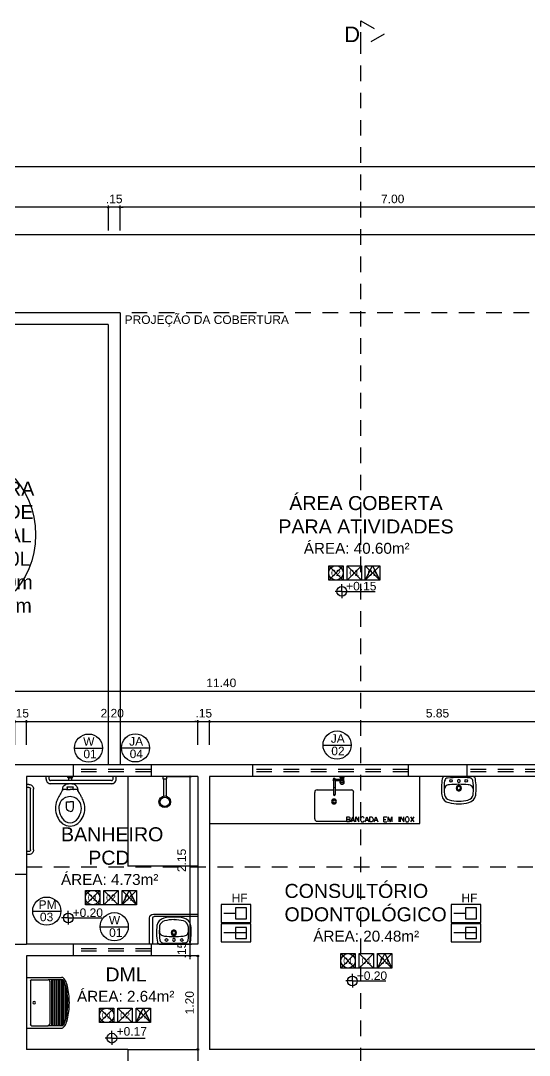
# Model space of a CAD drawing. Header units: millimetres. Extents: x 2125 to 3408, y 1171 to 1686.
# Drawn here: x 2418.51 to 2425.04, y 1525.51 to 1538.78 of the extents above; entities that cross this region are included whole.
import ezdxf
from ezdxf.enums import TextEntityAlignment as Align

# ---------------------------------------------------------------- set-up
doc = ezdxf.new("R2010")
doc.units = ezdxf.units.MM
doc.linetypes.add('CONTORNO_QUADRO_T', pattern=[0.35, 0.2, -0.15])
for name, color, linetype in [('APCOZ', 7, 'Continuous'), ('APCOZ-I', 251, 'Continuous'), ('at_Entity', 7, 'Continuous'), ('barras acess', 7, 'Continuous'), ('CALÇADA', 252, 'Continuous'), ('cotas', 7, 'Continuous'), ('ESQUADRIA', 3, 'Continuous'), ('JANELA2', 1, 'Continuous'), ('Layout_Equipamentos', 7, 'Continuous'), ('linha de corte', 1, 'Continuous'), ('PAREDE', 4, 'Continuous'), ('SAN', 7, 'Continuous'), ('soleira piso', 7, 'Continuous'), ('TEXTO01', 7, 'Continuous'), ('TEXTO02', 3, 'Continuous'), ('TEXTO03', 2, 'Continuous'), ('TEXTO_ESP_FORRO', 62, 'Continuous'), ('TEXTO_ESP_PAREDES', 10, 'Continuous'), ('TEXTO_ESP_PISO', 150, 'Continuous'), ('TOMADAS DENTISTA', 7, 'Continuous')]:
    doc.layers.add(name, color=color, linetype=linetype)
doc.styles.add('ARIAL', font='sanss___.ttf')
doc.styles.add('ROMANS', font='arial.ttf')
doc.styles.get("Standard").update_dxf_attribs({"font": 'arial.ttf'})
doc.styles.add('TEXTO1', font='swissko.ttf', dxfattribs={"width": 0.6, "height": 0.1})
doc.dimstyles.new('ESCALA75', dxfattribs={"dimtxt": 0.11, "dimasz": 0.02, "dimexe": 0.02, "dimexo": 0.04, "dimgap": 0.05, "dimtad": 1, "dimzin": 4, "dimdsep": 46, "dimtxsty": 'ROMANS', "dimblk1": 'PPC', "dimblk2": 'PPC', "dimsah": 1, "dimcen": 0.02, "dimclrd": 7, "dimclre": 7, "dimclrt": 3, "dimazin": 1, "dimtfac": 1, "dimtix": 1, "dimtmove": 0, "dimatfit": 3, "dimldrblk": 'PPC', "dimfxl": 0, "dimtolj": 1, "dimtzin": 12, "dimarcsym": 0})

# ---------------------------------------------------------------- blocks, each defined once
blk = doc.blocks.new('new block3')
at = {"layer": 'TEXTO01'}
h = blk.add_hatch(dxfattribs=at)
h.set_pattern_fill('ANGLE', color=256)
h.set_pattern_definition([(0, (-2256.878, -909.728), (0, 6.985), [5.08, -1.905]), (90, (-2256.878, -909.728), (-6.985, 4e-16), [5.08, -1.905])])
h.paths.add_polyline_path([(-0.056, 0.205), (-0.196, 0.205), (-0.196, 0.065), (-0.056, 0.065)])
for p, q in [((-0.196, 0.135), (-0.346, 0.135)), ((-0.056, -0.115), (-0.346, -0.115))]:
    blk.add_line(p, q, dxfattribs=at)
for points in [[(-0.38, 0.25), (-0.38, 0.02), (0, 0.02), (0, 0.25), (-0.38, 0.25)], [(-0.196, 0.205), (-0.196, 0.065), (-0.056, 0.065), (-0.056, 0.205), (-0.196, 0.205)], [(-0.38, 0), (-0.38, -0.23), (0, -0.23), (0, 0), (-0.38, 0)], [(-0.196, -0.045), (-0.196, -0.185), (-0.056, -0.185), (-0.056, -0.045), (-0.196, -0.045)]]:
    blk.add_lwpolyline(points, dxfattribs=at)
at = {"layer": 'TEXTO01', "ltscale": 0.0001, "insert": (-0.247, 0.389), "char_height": 0.11, "width": 0.33036, "attachment_point": 1, "style": 'TEXTO1'}
blk.add_mtext('{\\fSansSerif|b0|i0|c2|p2;\\W1;HF}', dxfattribs=at)
blk = doc.blocks.new('new block4')
at = {"layer": 'TEXTO01'}
h = blk.add_hatch(dxfattribs=at)
h.set_pattern_fill('ANGLE', color=256)
h.set_pattern_definition([(0, (-2260.456, -913.906), (0, 6.985), [5.08, -1.905]), (90, (-2260.456, -913.906), (-6.985, 4e-16), [5.08, -1.905])])
h.paths.add_polyline_path([(0, 0), (0, -0.062, 0.414214), (0.062, 0)])
h.paths.add_polyline_path([(0, 0), (0, 0.062, 0.414214), (-0.062, 0)])
for q in [(-0.086, 0), (0, 0.093), (0.429, 0), (0, -0.085)]:
    blk.add_line((0, 0), q, dxfattribs=at)
blk.add_circle((0, 0), 0.0624, dxfattribs=at)
blk = doc.blocks.new('PPC')
at = {"color": 2}
blk.add_circle((0, 0), 0.5, dxfattribs=at)
blk = doc.blocks.new('*D78')
at = {"layer": 'cotas', "color": 7, "lineweight": -2, "transparency": 16777216}
for p, q in [((2419.784, 1536.085), (2419.784, 1536.405)), ((2426.764, 1536.385), (2419.804, 1536.385)), ((2426.784, 1536.085), (2426.784, 1536.405))]:
    blk.add_line(p, q, dxfattribs=at)
at = {"layer": 'DEFPOINTS', "color": 0, "transparency": 16777216}
for p in [(2419.784, 1536.385), (2419.784, 1535.595), (2426.784, 1535.595)]:
    blk.add_point(p, dxfattribs=at)
at = {"layer": 'cotas', "color": 7, "lineweight": -2, "transparency": 16777216, "xscale": 0.02, "yscale": 0.02, "zscale": 0.02, "rotation": 180}
blk.add_blockref('PPC', (2419.784, 1536.385), dxfattribs=at)
at = {"layer": 'cotas', "color": 7, "lineweight": -2, "transparency": 16777216, "xscale": 0.02, "yscale": 0.02, "zscale": 0.02}
blk.add_blockref('PPC', (2426.784, 1536.385), dxfattribs=at)
at = {"layer": 'cotas', "color": 3, "transparency": 16777216, "insert": (2423.284, 1536.491), "char_height": 0.11, "attachment_point": 5, "style": 'ROMANS'}
blk.add_mtext('\\A1;7.00', dxfattribs=at)
blk = doc.blocks.new('*D81')
at = {"layer": 'cotas', "color": 7, "lineweight": -2, "transparency": 16777216}
for p, q in [((2418.414, 1529.787), (2418.394, 1529.787)), ((2418.434, 1529.487), (2418.434, 1529.807)), ((2418.434, 1529.787), (2418.584, 1529.787)), ((2418.584, 1529.487), (2418.584, 1529.807)), ((2418.604, 1529.787), (2418.624, 1529.787))]:
    blk.add_line(p, q, dxfattribs=at)
at = {"layer": 'DEFPOINTS', "color": 0, "transparency": 16777216}
for p in [(2418.584, 1529.787), (2418.434, 1528.703), (2418.584, 1528.703)]:
    blk.add_point(p, dxfattribs=at)
at = {"layer": 'cotas', "color": 7, "lineweight": -2, "transparency": 16777216, "xscale": 0.02, "yscale": 0.02, "zscale": 0.02}
blk.add_blockref('PPC', (2418.434, 1529.787), dxfattribs=at)
at = {"layer": 'cotas', "color": 7, "lineweight": -2, "transparency": 16777216, "xscale": 0.02, "yscale": 0.02, "zscale": 0.02, "rotation": 180}
blk.add_blockref('PPC', (2418.584, 1529.787), dxfattribs=at)
at = {"layer": 'cotas', "color": 3, "transparency": 16777216, "insert": (2418.509, 1529.894), "char_height": 0.11, "attachment_point": 5, "style": 'ROMANS'}
blk.add_mtext('\\A1;.15', dxfattribs=at)
blk = doc.blocks.new('*D82')
at = {"layer": 'cotas', "color": 7, "lineweight": -2, "transparency": 16777216}
for p, q in [((2418.584, 1529.487), (2418.584, 1529.807)), ((2418.604, 1529.787), (2420.764, 1529.787)), ((2420.784, 1529.487), (2420.784, 1529.807))]:
    blk.add_line(p, q, dxfattribs=at)
at = {"layer": 'DEFPOINTS', "color": 0, "transparency": 16777216}
for p in [(2420.784, 1529.787), (2418.584, 1528.703), (2420.784, 1528.703)]:
    blk.add_point(p, dxfattribs=at)
at = {"layer": 'cotas', "color": 7, "lineweight": -2, "transparency": 16777216, "xscale": 0.02, "yscale": 0.02, "zscale": 0.02, "rotation": 180}
blk.add_blockref('PPC', (2418.584, 1529.787), dxfattribs=at)
at = {"layer": 'cotas', "color": 7, "lineweight": -2, "transparency": 16777216, "xscale": 0.02, "yscale": 0.02, "zscale": 0.02}
blk.add_blockref('PPC', (2420.784, 1529.787), dxfattribs=at)
at = {"layer": 'cotas', "color": 3, "transparency": 16777216, "insert": (2419.684, 1529.894), "char_height": 0.11, "attachment_point": 5, "style": 'ROMANS'}
blk.add_mtext('\\A1;2.20', dxfattribs=at)
blk = doc.blocks.new('*D83')
at = {"layer": 'cotas', "color": 7, "lineweight": -2, "transparency": 16777216}
for p, q in [((2420.764, 1529.787), (2420.744, 1529.787)), ((2420.784, 1529.487), (2420.784, 1529.807)), ((2420.784, 1529.787), (2420.934, 1529.787)), ((2420.934, 1529.487), (2420.934, 1529.807)), ((2420.954, 1529.787), (2420.974, 1529.787))]:
    blk.add_line(p, q, dxfattribs=at)
at = {"layer": 'DEFPOINTS', "color": 0, "transparency": 16777216}
for p in [(2420.934, 1529.787), (2420.784, 1528.703), (2420.934, 1528.703)]:
    blk.add_point(p, dxfattribs=at)
at = {"layer": 'cotas', "color": 7, "lineweight": -2, "transparency": 16777216, "xscale": 0.02, "yscale": 0.02, "zscale": 0.02}
blk.add_blockref('PPC', (2420.784, 1529.787), dxfattribs=at)
at = {"layer": 'cotas', "color": 7, "lineweight": -2, "transparency": 16777216, "xscale": 0.02, "yscale": 0.02, "zscale": 0.02, "rotation": 180}
blk.add_blockref('PPC', (2420.934, 1529.787), dxfattribs=at)
at = {"layer": 'cotas', "color": 3, "transparency": 16777216, "insert": (2420.859, 1529.894), "char_height": 0.11, "attachment_point": 5, "style": 'ROMANS'}
blk.add_mtext('\\A1;.15', dxfattribs=at)
blk = doc.blocks.new('*D84')
at = {"layer": 'cotas', "color": 7, "lineweight": -2, "transparency": 16777216}
for p, q in [((2420.934, 1529.487), (2420.934, 1529.807)), ((2420.954, 1529.787), (2426.764, 1529.787)), ((2426.784, 1529.487), (2426.784, 1529.807))]:
    blk.add_line(p, q, dxfattribs=at)
at = {"layer": 'DEFPOINTS', "color": 0, "transparency": 16777216}
for p in [(2426.784, 1529.787), (2420.934, 1528.703), (2426.784, 1528.703)]:
    blk.add_point(p, dxfattribs=at)
at = {"layer": 'cotas', "color": 7, "lineweight": -2, "transparency": 16777216, "xscale": 0.02, "yscale": 0.02, "zscale": 0.02, "rotation": 180}
blk.add_blockref('PPC', (2420.934, 1529.787), dxfattribs=at)
at = {"layer": 'cotas', "color": 7, "lineweight": -2, "transparency": 16777216, "xscale": 0.02, "yscale": 0.02, "zscale": 0.02}
blk.add_blockref('PPC', (2426.784, 1529.787), dxfattribs=at)
at = {"layer": 'cotas', "color": 3, "transparency": 16777216, "insert": (2423.859, 1529.894), "char_height": 0.11, "attachment_point": 5, "style": 'ROMANS'}
blk.add_mtext('\\A1;5.85', dxfattribs=at)
blk = doc.blocks.new('*D98')
at = {"layer": 'cotas', "color": 7, "lineweight": -2, "transparency": 16777216}
for p, q in [((2415.384, 1529.876), (2415.384, 1530.196)), ((2415.404, 1530.176), (2426.764, 1530.176)), ((2426.784, 1529.876), (2426.784, 1530.196))]:
    blk.add_line(p, q, dxfattribs=at)
at = {"layer": 'DEFPOINTS', "color": 0, "transparency": 16777216}
for p in [(2426.784, 1530.176), (2415.384, 1529.331), (2426.784, 1529.331)]:
    blk.add_point(p, dxfattribs=at)
at = {"layer": 'cotas', "color": 7, "lineweight": -2, "transparency": 16777216, "xscale": 0.02, "yscale": 0.02, "zscale": 0.02, "rotation": 180}
blk.add_blockref('PPC', (2415.384, 1530.176), dxfattribs=at)
at = {"layer": 'cotas', "color": 7, "lineweight": -2, "transparency": 16777216, "xscale": 0.02, "yscale": 0.02, "zscale": 0.02}
blk.add_blockref('PPC', (2426.784, 1530.176), dxfattribs=at)
at = {"layer": 'cotas', "color": 3, "transparency": 16777216, "insert": (2421.084, 1530.283), "char_height": 0.11, "attachment_point": 5, "style": 'ROMANS'}
blk.add_mtext('\\A1;11.40', dxfattribs=at)
blk = doc.blocks.new('*D248')
at = {"layer": 'DEFPOINTS', "color": 0, "transparency": 16777216}
for p in [(2418.884, 1529.081), (2418.884, 1526.931), (2420.682, 1526.931)]:
    blk.add_point(p, dxfattribs=at)
at = {"layer": 'Layout_Equipamentos', "color": 7, "lineweight": -2, "transparency": 16777216}
for p, q in [((2420.382, 1529.081), (2420.702, 1529.081)), ((2420.682, 1529.061), (2420.682, 1526.951)), ((2420.382, 1526.931), (2420.702, 1526.931))]:
    blk.add_line(p, q, dxfattribs=at)
at = {"layer": 'Layout_Equipamentos', "color": 7, "lineweight": -2, "transparency": 16777216, "xscale": 0.02, "yscale": 0.02, "zscale": 0.02}
for p, rotation in [((2420.682, 1529.081), 90), ((2420.682, 1526.931), 270)]:
    blk.add_blockref('PPC', p, dxfattribs=dict(at, rotation=rotation))
at = {"layer": 'Layout_Equipamentos', "color": 3, "transparency": 16777216, "insert": (2420.576, 1528.006), "char_height": 0.11, "attachment_point": 5, "rotation": 90, "style": 'ROMANS'}
blk.add_mtext('\\A1;2.15', dxfattribs=at)
blk = doc.blocks.new('P-9-S')
at = {"layer": 'SAN'}
for points in [[(0.045, -0.13), (0.08, -0.13, -0.269143), (0.098, -0.14), (0.099, -0.143, 0.044891), (0.1, -0.143), (0.12, -0.18, -0.036783), (0.132, -0.2, -0.0196), (0.153, -0.24, -0.056836), (0.178, -0.3, -0.089116), (0.188, -0.4, -0.095425), (0.155, -0.5, -0.091656), (0.1, -0.566, -0.16072), (0, -0.6, -0.16072), (-0.1, -0.566, -0.091656), (-0.155, -0.5, -0.095425), (-0.188, -0.4, -0.089116), (-0.178, -0.3, -0.056836), (-0.153, -0.24, -0.0196), (-0.132, -0.2, -0.036783), (-0.12, -0.18), (-0.1, -0.143, 0.044891), (-0.099, -0.143), (-0.098, -0.14, -0.269143), (-0.08, -0.13), (-0.045, -0.13)], [(0.099, -0.143, -0.047116), (0.099, -0.142), (0.095, -0.113, 0.305161), (0.04, -0.06, 0.049506), (0, -0.056, 0.049506), (-0.04, -0.06, 0.305161), (-0.095, -0.113), (-0.099, -0.142, -0.047116), (-0.099, -0.143)], [(0.045, -0.13, -0.414214), (0.035, -0.12), (0.035, -0.107, -0.226163), (0.038, -0.102, 0.733322), (0.035, -0.095), (0, -0.095), (-0.035, -0.095, 0.733322), (-0.038, -0.102, -0.226163), (-0.035, -0.107), (-0.035, -0.12, -0.414214), (-0.045, -0.13)], [(0, -0.412, -0.394755), (-0.045, -0.368), (-0.045, -0.288), (0, -0.288)], [(0, -0.412, 0.394755), (0.045, -0.368), (0.045, -0.288), (0, -0.288)]]:
    blk.add_lwpolyline(points, format="xyb", dxfattribs=at)
for points in [[(-0.045, -0.13), (0, -0.13)], [(0.045, -0.13), (0, -0.13)]]:
    blk.add_lwpolyline(points, dxfattribs=at)
blk.add_lwpolyline([(-0.128, -0.3, -0.278895), (0, -0.222, -0.278895), (0.128, -0.3, -0.167831), (0.142, -0.4, -0.098952), (0.102, -0.5, -0.247323), (0, -0.557, -0.247323), (-0.102, -0.5, -0.098952), (-0.142, -0.4, -0.167831)], format="xyb", close=True, dxfattribs=at)
at = {"flags": 3}
blk.add_attdef('CODIGO', text='', height=0.024, dxfattribs=at).set_placement((0, 0), align=Align.MIDDLE)
blk = doc.blocks.new('new block5')
at = {"layer": 'barras acess', "color": 0}
for p, q in [((-0.391, 0.04), (0.391, 0.04)), ((-0.391, 0), (0.391, 0)), ((-0.452, -0.02), (-0.452, -0.051)), ((-0.412, -0.02), (-0.412, -0.051)), ((0.408, -0.02), (0.408, -0.051)), ((0.448, -0.02), (0.448, -0.051))]:
    blk.add_line(p, q, dxfattribs=at)
for centre, radius, start, end in [((-0.392, -0.02), 0.06, 88.8662, 180.134), ((-0.392, -0.02), 0.0201, 87.1138, 179.9486), ((0.39, -0.018), 0.0579, 357.6185, 90.9862), ((0.39, -0.018), 0.0181, 353.5362, 89.508)]:
    blk.add_arc(centre, radius, start, end, dxfattribs=at)
blk = doc.blocks.new('new block6')
at = {"layer": 'at_Entity', "color": 0}
for p, q in [((-0.032, -0.011), (-0.032, 0)), ((0.03, -0.008), (0.03, 0)), ((0.03, -0.008), (-0.032, -0.008)), ((-0.021, -0.051), (-0.021, -0.021)), ((0.019, -0.021), (-0.021, -0.021)), ((0.019, -0.051), (0.019, -0.021))]:
    blk.add_line(p, q, dxfattribs=at)
for centre, radius, start, end in [((-0.018, -0.008), 0.0136, 186.9665, 257.5809), ((0.016, -0.008), 0.0138, 280.9359, 356.4443)]:
    blk.add_arc(centre, radius, start, end, dxfattribs=at)
blk = doc.blocks.new('new block8')
at = {"layer": 'at_Entity', "color": 0}
for p, q in [((0, 0), (-0.339, 0)), ((0, 0.04), (-0.337, 0.04))]:
    blk.add_line(p, q, dxfattribs=at)
at = {"layer": 'at_Entity', "color": 7}
for p, q in [((-0.387, -0.01), (-0.387, -0.58)), ((-0.356, -0.58), (-0.356, -0.017))]:
    blk.add_line(p, q, dxfattribs=at)
at = {"layer": 'at_Entity'}
blk.add_arc((-0.337, -0.01), 0.05, 90, 180, dxfattribs=at)
at = {"layer": 'at_Entity', "color": 7}
blk.add_arc((-0.338, -0.017), 0.0172, 91.789, 179.0886, dxfattribs=at)
blk = doc.blocks.new('new block9')
at = {"layer": 'Layout_Equipamentos'}
for p, q in [((-0.026, 0.324), (-0.026, 0.294)), ((-0.026, 0.294), (0.024, 0.294)), ((-0.017, 0.294), (-0.017, 0.074)), ((0.015, 0.294), (0.015, 0.074)), ((0.024, 0.294), (0.024, 0.324))]:
    blk.add_line(p, q, dxfattribs=at)
for centre, radius in [((-0.001, 0.001), 0.075), ((0, 0), 0.059)]:
    blk.add_circle(centre, radius, dxfattribs=at)
blk = doc.blocks.new('new block11')
at = {"layer": 'at_Entity', "color": 0}
for p, q in [((0, 0.325), (0.449, 0.325)), ((0, 0.325), (0, -0.325)), ((0.049, 0.274), (0.049, -0.276)), ((0.07, 0.295), (0.279, 0.295)), ((0.466, 0.295), (0.279, 0.295)), ((0.3, 0.274), (0.3, -0.276)), ((0.32, 0.295), (0.32, -0.295)), ((0.339, 0.295), (0.339, -0.295)), ((0.36, 0.295), (0.36, -0.295)), ((0.379, 0.295), (0.379, -0.295)), ((0.4, 0.295), (0.4, -0.295)), ((0.419, 0.295), (0.419, -0.295)), ((0.44, 0.295), (0.44, -0.295)), ((0.459, 0.323), (0.449, 0.325)), ((0.468, 0.321), (0.459, 0.323)), ((0.459, 0.295), (0.459, -0.295)), ((0.472, 0.287), (0.466, 0.295)), ((0.476, 0.314), (0.468, 0.321)), ((0.478, 0.278), (0.472, 0.287)), ((0.485, 0.306), (0.476, 0.314)), ((0.485, 0.268), (0.478, 0.278)), ((0.48, -0.275), (0.48, 0.275)), ((0.48, 0.275), (0.48, -0.275)), ((0.491, 0.295), (0.485, 0.306)), ((0.491, 0.253), (0.485, 0.268)), ((0.499, 0.28), (0.491, 0.295)), ((0.508, 0.266), (0.499, 0.28)), ((0.514, 0.249), (0.508, 0.266)), ((0.497, 0.238), (0.491, 0.253)), ((0.502, 0.221), (0.497, 0.238)), ((0.499, 0.23), (0.499, -0.23)), ((0.508, 0.202), (0.502, 0.221)), ((0.512, 0.181), (0.508, 0.202)), ((0.516, 0.16), (0.512, 0.181)), ((0.521, 0.23), (0.514, 0.249)), ((0.521, 0.139), (0.516, 0.16)), ((0.518, 0.149), (0.518, -0.149)), ((0.527, 0.208), (0.521, 0.23)), ((0.523, 0.115), (0.521, 0.139)), ((0.531, 0.185), (0.527, 0.208)), ((0.535, 0.162), (0.531, 0.185)), ((0.54, 0.136), (0.535, 0.162)), ((0.544, 0.111), (0.54, 0.136)), ((0.525, 0.092), (0.523, 0.115)), ((0.529, 0.045), (0.525, 0.092)), ((0.529, 0.022), (0.529, 0.045)), ((0.529, -0.001), (0.529, 0.022)), ((0.546, 0.084), (0.544, 0.111)), ((0.548, 0.056), (0.546, 0.084)), ((0.548, 0.029), (0.548, 0.056)), ((0.55, -0.001), (0.548, 0.029)), ((0.521, -0.139), (0.523, -0.115)), ((0.523, -0.115), (0.525, -0.092)), ((0.525, -0.092), (0.529, -0.045)), ((0.529, -0.022), (0.529, -0.001)), ((0.529, -0.045), (0.529, -0.022)), ((0.54, -0.136), (0.544, -0.111)), ((0.544, -0.111), (0.546, -0.084)), ((0.546, -0.084), (0.548, -0.056)), ((0.548, -0.029), (0.55, -0.001)), ((0.548, -0.056), (0.548, -0.029)), ((0.485, -0.268), (0.491, -0.253)), ((0.491, -0.253), (0.497, -0.238)), ((0.497, -0.238), (0.502, -0.221)), ((0.502, -0.221), (0.508, -0.202)), ((0.508, -0.202), (0.512, -0.181)), ((0.508, -0.266), (0.514, -0.249)), ((0.512, -0.181), (0.516, -0.16)), ((0.514, -0.249), (0.521, -0.23)), ((0.516, -0.16), (0.521, -0.139)), ((0.521, -0.23), (0.527, -0.208)), ((0.527, -0.208), (0.531, -0.187)), ((0.531, -0.187), (0.535, -0.162)), ((0.535, -0.162), (0.54, -0.136)), ((0, -0.325), (0.449, -0.325)), ((0.07, -0.295), (0.279, -0.295)), ((0.466, -0.295), (0.279, -0.295)), ((0.449, -0.325), (0.459, -0.325)), ((0.459, -0.325), (0.468, -0.321)), ((0.466, -0.295), (0.472, -0.289)), ((0.468, -0.321), (0.476, -0.314)), ((0.472, -0.289), (0.478, -0.278)), ((0.476, -0.314), (0.485, -0.306)), ((0.478, -0.278), (0.485, -0.268)), ((0.485, -0.306), (0.491, -0.295)), ((0.491, -0.295), (0.499, -0.282)), ((0.499, -0.282), (0.508, -0.266))]:
    blk.add_line(p, q, dxfattribs=at)
for centre, radius, start, end in [((0.069, 0.275), 0.0201, 90, 180), ((0.277, 0.271), 0.0239, 6.5549, 86.2395), ((0.098, 0), 0.0159, 90, 180), ((0.098, 0), 0.0159, 360, 90), ((0.098, 0), 0.0159, 180, 270), ((0.098, 0), 0.0159, 270, 0), ((0.069, -0.275), 0.0201, 180, 270), ((0.276, -0.27), 0.0248, 274.4216, 346.7859)]:
    blk.add_arc(centre, radius, start, end, dxfattribs=at)
blk = doc.blocks.new('new block12')
at = {"layer": 'at_Entity', "color": 0}
for p, q in [((-0.19, 0), (0, 0)), ((-0.114, 0.055), (-0.108, 0.066)), ((-0.108, 0.042), (-0.114, 0.055)), ((-0.108, 0.066), (-0.097, 0.072)), ((-0.097, 0.036), (-0.108, 0.042)), ((-0.097, 0.072), (-0.085, 0.066)), ((-0.085, 0.042), (-0.097, 0.036)), ((-0.085, 0.066), (-0.08, 0.055)), ((-0.08, 0.055), (-0.085, 0.042)), ((-0.063, 0), (0.125, 0)), ((0, 0), (0.193, 0)), ((0.083, 0.055), (0.087, 0.066)), ((0.087, 0.042), (0.083, 0.055)), ((0.087, 0.066), (0.099, 0.072)), ((0.099, 0.036), (0.087, 0.042)), ((0.099, 0.072), (0.11, 0.066)), ((0.11, 0.042), (0.099, 0.036)), ((0.11, 0.066), (0.116, 0.055)), ((0.116, 0.055), (0.11, 0.042))]:
    blk.add_line(p, q, dxfattribs=at)
for centre, radius, start, end in [((-0.104, 0.219), 0.117, 102.514, 169.9443), ((-0.102, 0.216), 0.0847, 102.9461, 167.2809), ((-0.012, -0.125), 0.474, 88.698, 104.4219), ((0.014, -0.261), 0.577, 91.3524, 103.5038), ((0.01, -0.125), 0.474, 75.6368, 91.3415), ((-0.013, -0.257), 0.572, 76.4579, 88.6966), ((0.105, 0.222), 0.0784, 8.4194, 78.3837), ((0.108, 0.225), 0.111, 7.7196, 79.5925), ((0.53, 0.153), 0.754, 173.4134, 189.6929), ((0.425, 0.149), 0.614, 177.3231, 189.2415), ((0.123, 0.188), 0.311, 171.3221, 181.8265), ((-0.117, 0.174), 0.0716, 176.6025, 219.5997), ((-0.001, 0.147), 0.0349, 150.0032, 209.9968), ((-0.001, 0.147), 0.0349, 90, 149.9929), ((-0.001, 0.147), 0.0222, 90, 180), ((-0.001, 0.147), 0.0222, 180, 270), ((-0.001, 0.147), 0.0349, 29.9968, 89.9993), ((-0.001, 0.147), 0.0222, 360, 90), ((-0.001, 0.147), 0.0222, 270.0097, 360), ((-0.001, 0.147), 0.0349, 330.0032, 29.9968), ((0.108, 0.173), 0.0781, 324.6525, 2.8394), ((-0.262, 0.132), 0.45, 349.782, 5.7972), ((-0.133, 0.188), 0.319, 357.9946, 8.1696), ((-0.531, 0.154), 0.753, 350.2791, 6.5765), ((-0.165, 0.045), 0.0522, 200.5417, 238.93), ((-0.143, 0.057), 0.0385, 188.7558, 265.6127), ((-0.121, 0.171), 0.0667, 220.3438, 269.4487), ((-0.007, 1.728), 1.716, 265.3753, 270.2103), ((0.002, 1.574), 1.475, 265.1896, 269.9391), ((-0.001, 0.147), 0.0349, 209.9968, 269.9993), ((-0.001, 0.056), 0.018, 150.0128, 209.9872), ((-0.001, 0.056), 0.018, 90, 150.0398), ((-0.001, 0.056), 0.018, 210.0191, 270.0367), ((-0.001, 0.147), 0.0349, 270, 329.9929), ((-0.001, 1.452), 1.353, 270.0208, 275.0951), ((-0.001, 0.056), 0.018, 30.0191, 90.0367), ((-0.001, 0.056), 0.018, 270, 330.0398), ((-0.001, 1.892), 1.879, 270, 274.4144), ((-0.001, 0.056), 0.018, 330.0128, 29.9872), ((0.123, 0.168), 0.0631, 266.7732, 320.7547), ((0.141, 0.059), 0.0402, 273.114, 350.3928), ((0.174, 0.034), 0.0386, 297.8673, 348.5693)]:
    blk.add_arc(centre, radius, start, end, dxfattribs=at)
blk = doc.blocks.new('new block15')
at = {"layer": 'APCOZ'}
for p, q in [((1.59, 0.546), (1.59, 0.375)), ((1.61, 0.546), (1.61, 0.375)), ((1.614, 0.57), (1.684, 0.57)), ((1.614, 0.55), (1.679, 0.55)), ((1.684, 0.579), (1.673, 0.601)), ((1.676, 0.521), (1.676, 0.543)), ((1.684, 0.579), (1.684, 0.57)), ((1.719, 0.579), (1.73, 0.601)), ((1.719, 0.579), (1.719, 0.555)), ((1.726, 0.521), (1.726, 0.543))]:
    blk.add_line(p, q, dxfattribs=at)
at = {"layer": 'APCOZ', "linetype": 'Continuous'}
for points in [[(1.679, 0.55, 0), (1.678, 0.549, 0), (1.677, 0.547, 0), (1.677, 0.546, 0), (1.676, 0.544, 0), (1.676, 0.543, 0)], [(1.726, 0.543, 0), (1.726, 0.546, 0), (1.725, 0.548, 0), (1.724, 0.551, 0), (1.721, 0.553, 0), (1.719, 0.555, 0)], [(1.676, 0.521, 0), (1.677, 0.518, 0), (1.678, 0.514, 0), (1.68, 0.512, 0), (1.683, 0.509, 0), (1.686, 0.507, 0), (1.69, 0.505, 0), (1.695, 0.504, 0), (1.699, 0.504, 0), (1.704, 0.504, 0), (1.708, 0.504, 0), (1.712, 0.505, 0), (1.716, 0.507, 0), (1.719, 0.509, 0), (1.722, 0.512, 0), (1.724, 0.514, 0), (1.726, 0.518, 0), (1.726, 0.521, 0)]]:
    blk.add_polyline3d(points, dxfattribs=at)
at = {"layer": 'APCOZ'}
for centre, radius, start, end in [((1.6, 0.56), 0.0173, 144.5813, 215.4187), ((1.6, 0.56), 0.0173, 35.4187, 144.5813), ((1.6, 0.56), 0.0173, 215.4187, 234.5813), ((1.6, 0.56), 0.0173, 305.4187, 324.5813), ((1.6, 0.37), 0.0112, 153.7208, 26.2792)]:
    blk.add_arc(centre, radius, start, end, dxfattribs=at)
at = {"layer": 'APCOZ-I'}
for p, q in [((1.59, 0.564), (1.59, 0.546)), ((1.61, 0.564), (1.61, 0.546)), ((1.719, 0.579), (1.684, 0.579)), ((1.684, 0.57), (1.684, 0.555)), ((1.686, 0.535), (1.686, 0.556)), ((1.717, 0.535), (1.717, 0.556)), ((1.59, 0.375), (1.59, 0.37)), ((1.61, 0.375), (1.61, 0.37))]:
    blk.add_line(p, q, dxfattribs=at)
at = {"layer": 'APCOZ-I', "linetype": 'Continuous'}
for points in [[(1.685, 0.534, 0), (1.682, 0.532, 0), (1.679, 0.53, 0), (1.678, 0.527, 0), (1.677, 0.524, 0), (1.676, 0.521, 0)], [(1.684, 0.555, 0), (1.682, 0.554, 0), (1.681, 0.553, 0), (1.68, 0.552, 0), (1.679, 0.551, 0), (1.679, 0.55, 0)], [(1.685, 0.556, 0), (1.685, 0.556, 0), (1.684, 0.556, 0), (1.684, 0.556, 0), (1.684, 0.555, 0), (1.684, 0.555, 0)], [(1.719, 0.555, 0), (1.719, 0.555, 0), (1.718, 0.556, 0), (1.718, 0.556, 0), (1.718, 0.556, 0), (1.718, 0.556, 0)], [(1.726, 0.521, 0), (1.726, 0.524, 0), (1.725, 0.527, 0), (1.723, 0.53, 0), (1.721, 0.532, 0), (1.718, 0.534, 0)], [(1.721, 0.518, 0), (1.72, 0.52, 0), (1.719, 0.522, 0), (1.717, 0.524, 0), (1.715, 0.525, 0), (1.712, 0.527, 0), (1.708, 0.528, 0), (1.704, 0.528, 0), (1.7, 0.528, 0), (1.696, 0.528, 0), (1.693, 0.527, 0), (1.689, 0.526, 0), (1.686, 0.525, 0), (1.684, 0.523, 0), (1.683, 0.521, 0), (1.682, 0.519, 0), (1.682, 0.517, 0), (1.683, 0.514, 0), (1.684, 0.512, 0), (1.686, 0.511, 0), (1.689, 0.509, 0), (1.693, 0.508, 0), (1.696, 0.507, 0), (1.7, 0.507, 0), (1.704, 0.507, 0), (1.708, 0.508, 0), (1.712, 0.509, 0), (1.715, 0.51, 0), (1.717, 0.511, 0), (1.719, 0.513, 0), (1.72, 0.515, 0), (1.721, 0.518, 0)]]:
    blk.add_polyline3d(points, dxfattribs=at)
at = {"layer": 'APCOZ-I'}
for centre, radius, start, end in [((1.6, 0.56), 0.0126, 322.2518, 217.7482), ((1.6, 0.543), 0.0233, 64.5555, 115.4445), ((1.6, 0.56), 0.0173, 324.5813, 35.4187), ((1.701, 0.876), 0.279, 264.3752, 275.6248), ((1.701, 0.65), 0.0816, 257.5382, 282.4618), ((1.686, 0.554), 0.002, 74.314, 121.5675), ((1.686, 0.533), 0.002, 63.9749, 122.1559), ((1.701, 0.609), 0.0549, 254.3139, 285.6861), ((1.701, 0.565), 0.0335, 243.9749, 296.0251), ((1.717, 0.554), 0.002, 58.4325, 105.6861), ((1.717, 0.533), 0.002, 57.8441, 116.0251), ((1.6, 0.437), 0.0233, 64.5555, 115.4445), ((1.6, 0.37), 0.01, 180, 0)]:
    blk.add_arc(centre, radius, start, end, dxfattribs=at)
at = {"layer": 'at_Entity', "color": 0}
for p, q in [((2.7, 0), (2.7, 0.601)), ((1.35, 0.059), (1.35, 0.398)), ((1.849, 0.059), (1.849, 0.398)), ((0, 0), (2.7, 0)), ((1.38, 0.03), (1.82, 0.03)), ((1.761, 0.021), (1.761, 0.083)), ((1.761, 0.083), (1.786, 0.083)), ((1.786, 0.053), (1.761, 0.053)), ((1.786, 0.021), (1.761, 0.021)), ((1.786, 0.083), (1.797, 0.08)), ((1.797, 0.057), (1.786, 0.053)), ((1.786, 0.053), (1.797, 0.051)), ((1.797, 0.023), (1.786, 0.021)), ((1.797, 0.08), (1.799, 0.076)), ((1.799, 0.059), (1.797, 0.057)), ((1.797, 0.051), (1.799, 0.047)), ((1.799, 0.028), (1.797, 0.023)), ((1.799, 0.076), (1.801, 0.072)), ((1.801, 0.066), (1.799, 0.059)), ((1.799, 0.047), (1.801, 0.042)), ((1.801, 0.032), (1.799, 0.028)), ((1.801, 0.072), (1.801, 0.066)), ((1.801, 0.042), (1.801, 0.032)), ((1.813, 0.021), (1.837, 0.083)), ((1.822, 0.042), (1.852, 0.042)), ((1.837, 0.083), (1.862, 0.021)), ((1.877, 0.021), (1.877, 0.083)), ((1.877, 0.083), (1.917, 0.021)), ((1.917, 0.021), (1.917, 0.083)), ((1.94, 0.068), (1.938, 0.059)), ((1.938, 0.059), (1.938, 0.044)), ((1.938, 0.044), (1.94, 0.036)), ((1.945, 0.074), (1.94, 0.068)), ((1.94, 0.036), (1.945, 0.03)), ((1.951, 0.08), (1.945, 0.074)), ((1.945, 0.03), (1.951, 0.023)), ((1.957, 0.083), (1.951, 0.08)), ((1.951, 0.023), (1.957, 0.021)), ((1.968, 0.083), (1.957, 0.083)), ((1.957, 0.021), (1.968, 0.021)), ((1.974, 0.08), (1.968, 0.083)), ((1.968, 0.021), (1.974, 0.023)), ((1.981, 0.074), (1.974, 0.08)), ((1.974, 0.023), (1.981, 0.03)), ((1.983, 0.068), (1.981, 0.074)), ((1.981, 0.03), (1.983, 0.036)), ((1.995, 0.021), (2.019, 0.083)), ((2.004, 0.042), (2.034, 0.042)), ((2.019, 0.083), (2.042, 0.021)), ((2.057, 0.021), (2.057, 0.083)), ((2.057, 0.083), (2.078, 0.083)), ((2.078, 0.021), (2.057, 0.021)), ((2.078, 0.083), (2.086, 0.08)), ((2.086, 0.023), (2.078, 0.021)), ((2.086, 0.08), (2.093, 0.074)), ((2.093, 0.03), (2.086, 0.023)), ((2.093, 0.074), (2.097, 0.068)), ((2.097, 0.036), (2.093, 0.03)), ((2.097, 0.068), (2.099, 0.059)), ((2.099, 0.044), (2.097, 0.036)), ((2.099, 0.059), (2.099, 0.044)), ((2.112, 0.021), (2.135, 0.083)), ((2.12, 0.042), (2.15, 0.042)), ((2.135, 0.083), (2.158, 0.021)), ((2.237, 0.021), (2.237, 0.083)), ((2.237, 0.083), (2.275, 0.083)), ((2.237, 0.053), (2.26, 0.053)), ((2.237, 0.021), (2.275, 0.021)), ((2.292, 0.021), (2.292, 0.083)), ((2.292, 0.083), (2.317, 0.021)), ((2.317, 0.021), (2.34, 0.083)), ((2.34, 0.083), (2.34, 0.021)), ((2.427, 0.083), (2.427, 0.021)), ((2.45, 0.021), (2.45, 0.083)), ((2.45, 0.083), (2.493, 0.021)), ((2.493, 0.021), (2.493, 0.083)), ((2.516, 0.068), (2.512, 0.059)), ((2.512, 0.059), (2.512, 0.044)), ((2.512, 0.044), (2.516, 0.036)), ((2.518, 0.074), (2.516, 0.068)), ((2.516, 0.036), (2.518, 0.03)), ((2.524, 0.08), (2.518, 0.074)), ((2.518, 0.03), (2.524, 0.023)), ((2.531, 0.083), (2.524, 0.08)), ((2.524, 0.023), (2.531, 0.021)), ((2.544, 0.083), (2.531, 0.083)), ((2.531, 0.021), (2.544, 0.021)), ((2.548, 0.08), (2.544, 0.083)), ((2.544, 0.021), (2.548, 0.023)), ((2.554, 0.074), (2.548, 0.08)), ((2.548, 0.023), (2.554, 0.03)), ((2.558, 0.068), (2.554, 0.074)), ((2.554, 0.03), (2.558, 0.036)), ((2.56, 0.059), (2.558, 0.068)), ((2.558, 0.036), (2.56, 0.044)), ((2.56, 0.044), (2.56, 0.059)), ((2.577, 0.083), (2.62, 0.021)), ((2.62, 0.083), (2.577, 0.021))]:
    blk.add_line(p, q, dxfattribs=at)
for centre, radius, start, end in [((1.377, 0.402), 0.0277, 85.3276, 188.6223), ((1.819, 0.399), 0.0307, 358.1044, 87.9457), ((1.597, 0.282), 0.0307, 90, 180), ((1.597, 0.282), 0.0307, 180, 270), ((1.597, 0.282), 0.018, 90, 180), ((1.597, 0.282), 0.018, 180, 270), ((1.597, 0.282), 0.0307, 360, 90), ((1.597, 0.282), 0.018, 360, 90), ((1.597, 0.282), 0.018, 270, 0), ((1.597, 0.282), 0.0307, 270, 0), ((1.377, 0.057), 0.0273, 174.9724, 275.0276), ((1.819, 0.06), 0.0308, 272.0624, 357.9376)]:
    blk.add_arc(centre, radius, start, end, dxfattribs=at)
at = {"layer": 'Layout_Equipamentos'}
for p, q in [((1.38, 0.43), (1.59, 0.43)), ((1.61, 0.43), (1.82, 0.43))]:
    blk.add_line(p, q, dxfattribs=at)
blk = doc.blocks.new('*D106')
at = {"layer": 'cotas', "color": 7, "lineweight": -2, "transparency": 16777216}
for p, q in [((2419.614, 1536.385), (2419.594, 1536.385)), ((2419.634, 1536.085), (2419.634, 1536.405)), ((2419.784, 1536.385), (2419.634, 1536.385)), ((2419.784, 1536.085), (2419.784, 1536.405)), ((2419.804, 1536.385), (2419.824, 1536.385))]:
    blk.add_line(p, q, dxfattribs=at)
at = {"layer": 'DEFPOINTS', "color": 0, "transparency": 16777216}
for p in [(2419.634, 1536.385), (2419.784, 1535.595), (2419.634, 1535.445)]:
    blk.add_point(p, dxfattribs=at)
at = {"layer": 'cotas', "color": 7, "lineweight": -2, "transparency": 16777216, "xscale": 0.02, "yscale": 0.02, "zscale": 0.02}
blk.add_blockref('PPC', (2419.634, 1536.385), dxfattribs=at)
at = {"layer": 'cotas', "color": 7, "lineweight": -2, "transparency": 16777216, "xscale": 0.02, "yscale": 0.02, "zscale": 0.02, "rotation": 180}
blk.add_blockref('PPC', (2419.784, 1536.385), dxfattribs=at)
at = {"layer": 'cotas', "color": 3, "transparency": 16777216, "insert": (2419.709, 1536.491), "char_height": 0.11, "attachment_point": 5, "style": 'ROMANS'}
blk.add_mtext('\\A1;.15', dxfattribs=at)
blk = doc.blocks.new('*D107')
at = {"layer": 'cotas', "color": 7, "lineweight": -2, "transparency": 16777216}
for p, q in [((2415.534, 1536.085), (2415.534, 1536.405)), ((2419.614, 1536.385), (2415.554, 1536.385)), ((2419.634, 1536.085), (2419.634, 1536.405))]:
    blk.add_line(p, q, dxfattribs=at)
at = {"layer": 'DEFPOINTS', "color": 0, "transparency": 16777216}
for p in [(2415.534, 1536.385), (2415.534, 1535.445), (2419.634, 1535.445)]:
    blk.add_point(p, dxfattribs=at)
at = {"layer": 'cotas', "color": 7, "lineweight": -2, "transparency": 16777216, "xscale": 0.02, "yscale": 0.02, "zscale": 0.02, "rotation": 180}
blk.add_blockref('PPC', (2415.534, 1536.385), dxfattribs=at)
at = {"layer": 'cotas', "color": 7, "lineweight": -2, "transparency": 16777216, "xscale": 0.02, "yscale": 0.02, "zscale": 0.02}
blk.add_blockref('PPC', (2419.634, 1536.385), dxfattribs=at)
at = {"layer": 'cotas', "color": 3, "transparency": 16777216, "insert": (2417.584, 1536.491), "char_height": 0.11, "attachment_point": 5, "style": 'ROMANS'}
blk.add_mtext('\\A1;4.10', dxfattribs=at)
blk = doc.blocks.new('Esp_Pis_Par_For_Esc100')
at = {"layer": 'DEFPOINTS'}
for p, q in [((0, 0.37), (0.37, 0)), ((0.37, 0.37), (0, 0)), ((0.47, 0.37), (0.84, 0)), ((0.84, 0.37), (0.47, 0)), ((0.94, 0.37), (1.31, 0)), ((1.31, 0.37), (0.94, 0)), ((0.47, 0), (0.37, 0)), ((0.94, 0), (0.84, 0))]:
    blk.add_line(p, q, dxfattribs=at)
for points in [[(0.37, 0.37), (0.37, 0), (0, 0), (0, 0.37)], [(1.31, 0.37), (1.31, 0), (0.94, 0), (0.94, 0.37)]]:
    blk.add_lwpolyline(points, close=True, dxfattribs=at)
at = {"layer": 'TEXTO_ESP_FORRO'}
blk.add_lwpolyline([(0.94, 0), (1.125, 0.37), (1.31, 0)], close=True, dxfattribs=at)
at = {"layer": 'TEXTO_ESP_PAREDES'}
blk.add_lwpolyline([(0.84, 0.37), (0.84, 0), (0.47, 0), (0.47, 0.37)], close=True, dxfattribs=at)
at = {"layer": 'TEXTO_ESP_PISO'}
blk.add_circle((0.185, 0.185), 0.185, dxfattribs=at)
at = {"layer": 'TEXTO_ESP_FORRO', "color": 3, "linetype": 'ByBlock', "style": 'ARIAL', "text_generation_flag": 6}
blk.add_attdef('FOR', text='', height=0.16, rotation=180, dxfattribs=at).set_placement((1.125, 0.185), align=Align.MIDDLE_CENTER)
at = {"layer": 'TEXTO_ESP_PAREDES', "color": 3, "linetype": 'ByBlock', "ltscale": 0.0001, "style": 'ARIAL', "text_generation_flag": 6}
blk.add_attdef('PAR', text='', height=0.16, rotation=180, dxfattribs=at).set_placement((0.655, 0.185), align=Align.MIDDLE_CENTER)
at = {"layer": 'TEXTO_ESP_PISO', "color": 3, "linetype": 'ByBlock', "style": 'ARIAL', "text_generation_flag": 6}
blk.add_attdef('PIS', text='', height=0.16, rotation=180, dxfattribs=at).set_placement((0.185, 0.185), align=Align.MIDDLE_CENTER)
blk = doc.blocks.new('*D265')
at = {"layer": 'cotas', "color": 7, "lineweight": -2, "transparency": 16777216}
for p, q in [((2415.384, 1536.609), (2415.384, 1536.929)), ((2415.404, 1536.909), (2460.164, 1536.909)), ((2460.184, 1536.609), (2460.184, 1536.929))]:
    blk.add_line(p, q, dxfattribs=at)
at = {"layer": 'DEFPOINTS', "color": 0, "transparency": 16777216}
for p in [(2460.184, 1536.909), (2415.384, 1535.031), (2460.184, 1535.031)]:
    blk.add_point(p, dxfattribs=at)
at = {"layer": 'cotas', "color": 7, "lineweight": -2, "transparency": 16777216, "xscale": 0.02, "yscale": 0.02, "zscale": 0.02, "rotation": 180}
blk.add_blockref('PPC', (2415.384, 1536.909), dxfattribs=at)
at = {"layer": 'cotas', "color": 7, "lineweight": -2, "transparency": 16777216, "xscale": 0.02, "yscale": 0.02, "zscale": 0.02}
blk.add_blockref('PPC', (2460.184, 1536.909), dxfattribs=at)
at = {"layer": 'cotas', "color": 3, "transparency": 16777216, "insert": (2437.784, 1537.015), "char_height": 0.11, "attachment_point": 5, "style": 'ROMANS'}
blk.add_mtext('\\A1;44.80', dxfattribs=at)
blk = doc.blocks.new('*D439')
at = {"color": 7, "lineweight": -2, "transparency": 16777216}
for p, q in [((2420.743, 1526.931), (2420.662, 1526.931)), ((2420.682, 1526.951), (2420.682, 1526.971)), ((2420.682, 1526.931), (2420.682, 1526.781)), ((2420.743, 1526.781), (2420.662, 1526.781)), ((2420.682, 1526.761), (2420.682, 1526.741))]:
    blk.add_line(p, q, dxfattribs=at)
at = {"layer": 'DEFPOINTS', "color": 0, "transparency": 16777216}
for p in [(2420.783, 1526.931), (2420.682, 1526.781), (2420.783, 1526.781)]:
    blk.add_point(p, dxfattribs=at)
at = {"color": 7, "lineweight": -2, "transparency": 16777216, "xscale": 0.02, "yscale": 0.02, "zscale": 0.02}
for p, rotation in [((2420.682, 1526.931), 270), ((2420.682, 1526.781), 90)]:
    blk.add_blockref('PPC', p, dxfattribs=dict(at, rotation=rotation))
at = {"color": 3, "transparency": 16777216, "insert": (2420.576, 1526.856), "char_height": 0.11, "attachment_point": 5, "rotation": 90, "style": 'ROMANS'}
blk.add_mtext('\\A1;.15', dxfattribs=at)
blk = doc.blocks.new('*D440')
at = {"color": 7, "lineweight": -2, "transparency": 16777216}
for p, q in [((2420.783, 1526.781), (2420.763, 1526.781)), ((2420.783, 1526.761), (2420.783, 1525.601)), ((2420.783, 1525.581), (2420.763, 1525.581))]:
    blk.add_line(p, q, dxfattribs=at)
at = {"layer": 'DEFPOINTS', "color": 0, "transparency": 16777216}
for p in [(2420.783, 1526.781), (2420.783, 1525.581), (2420.783, 1525.581)]:
    blk.add_point(p, dxfattribs=at)
at = {"color": 7, "lineweight": -2, "transparency": 16777216, "xscale": 0.02, "yscale": 0.02, "zscale": 0.02}
for p, rotation in [((2420.783, 1526.781), 90), ((2420.783, 1525.581), 270)]:
    blk.add_blockref('PPC', p, dxfattribs=dict(at, rotation=rotation))
at = {"color": 3, "transparency": 16777216, "insert": (2420.677, 1526.181), "char_height": 0.11, "attachment_point": 5, "rotation": 90, "style": 'ROMANS'}
blk.add_mtext('\\A1;1.20', dxfattribs=at)

msp = doc.modelspace()

# ---------------------------------------------------------------- linework, layer by layer
at = {"layer": 'CALÇADA', "linetype": 'Continuous'}
msp.add_line((2461.1837, 1536.031), (2414.3837, 1536.031), dxfattribs=at)
at = {"layer": 'ESQUADRIA', "linetype": 'CONTORNO_QUADRO_T'}
for p, q in [((2420.1837, 1529.171), (2419.1837, 1529.171)), ((2420.1837, 1529.141), (2419.1837, 1529.141)), ((2423.4837, 1529.171), (2421.4837, 1529.171)), ((2423.4837, 1529.141), (2421.4837, 1529.141)), ((2426.2337, 1529.171), (2424.2337, 1529.171)), ((2426.2337, 1529.141), (2424.2337, 1529.141)), ((2420.1837, 1526.871), (2419.1837, 1526.871)), ((2420.1837, 1526.841), (2419.1837, 1526.841))]:
    msp.add_line(p, q, dxfattribs=at)
at = {"layer": 'JANELA2'}
for p, q in [((2419.1837, 1529.231), (2419.1837, 1529.081)), ((2420.1837, 1529.231), (2420.1837, 1529.081)), ((2421.4837, 1529.231), (2421.4837, 1529.081)), ((2423.4837, 1529.231), (2423.4837, 1529.081)), ((2424.2337, 1529.231), (2424.2337, 1529.081)), ((2419.1837, 1526.931), (2419.1837, 1526.781)), ((2420.1837, 1526.931), (2420.1837, 1526.781))]:
    msp.add_line(p, q, dxfattribs=at)
at = {"layer": 'Layout_Equipamentos'}
msp.add_circle((2417.5755, 1532.1823), 1.125, dxfattribs=at)
at = {"layer": 'linha de corte', "linetype": 'CONTORNO_QUADRO_T'}
for p, q in [((2422.8747, 1514.9036), (2422.8747, 1538.7778)), ((2462.8842, 1527.9186), (2411.6717, 1527.9186))]:
    msp.add_line(p, q, dxfattribs=at)
msp.add_lwpolyline([(2423.1747, 1538.6046), (2422.8747, 1538.4314), (2422.8747, 1538.7778)], close=True, dxfattribs=at)
at = {"layer": 'PAREDE'}
for p, q in [((2419.7837, 1535.031), (2416.7187, 1535.031)), ((2419.7837, 1535.031), (2419.7837, 1529.231)), ((2419.6337, 1534.881), (2416.7187, 1534.881)), ((2419.6337, 1534.881), (2419.6337, 1529.231)), ((2419.7837, 1534.881), (2419.7837, 1529.231)), ((2418.5837, 1529.081), (2418.5837, 1527.831)), ((2420.7837, 1529.081), (2420.7837, 1526.931)), ((2420.9337, 1529.081), (2420.9337, 1525.581)), ((2418.4337, 1527.831), (2418.5837, 1527.831)), ((2418.4337, 1526.931), (2418.5837, 1526.931)), ((2418.5837, 1526.781), (2418.5837, 1525.581)), ((2420.7837, 1526.781), (2420.7837, 1525.431)), ((2419.8837, 1525.581), (2419.8837, 1525.431))]:
    msp.add_line(p, q, dxfattribs=at)
at = {"layer": 'PAREDE', "linetype": 'Continuous'}
for p, q in [((2426.7837, 1529.231), (2415.3837, 1529.231)), ((2420.7837, 1529.081), (2418.5837, 1529.081)), ((2426.7837, 1529.081), (2420.9337, 1529.081)), ((2420.7837, 1526.931), (2418.5837, 1526.931)), ((2420.7837, 1526.781), (2418.5837, 1526.781)), ((2419.8837, 1525.581), (2418.5837, 1525.581)), ((2425.6987, 1525.581), (2420.9337, 1525.581))]:
    msp.add_line(p, q, dxfattribs=at)
at = {"layer": 'soleira piso'}
for p, q in [((2419.8837, 1529.081), (2419.8837, 1527.931)), ((2420.7837, 1527.931), (2419.8837, 1527.931)), ((2418.5837, 1527.831), (2418.5837, 1526.931)), ((2419.8837, 1525.581), (2420.7837, 1525.581))]:
    msp.add_line(p, q, dxfattribs=at)
at = {"layer": 'TEXTO01', "linetype": 'CONTORNO_QUADRO_T'}
msp.add_line((2426.7837, 1535.031), (2419.7837, 1535.031), dxfattribs=at)
at = {"layer": 'TEXTO01'}
for p, q in [((2419.1994, 1529.447), (2419.5601, 1529.447)), ((2419.8016, 1529.4494), (2420.1624, 1529.4494)), ((2422.3898, 1529.486), (2422.7506, 1529.486)), ((2418.6629, 1527.3561), (2419.0237, 1527.3561)), ((2419.5296, 1527.1555), (2419.8903, 1527.1555))]:
    msp.add_line(p, q, dxfattribs=at)
for centre in [(2419.3797, 1529.447), (2419.982, 1529.4494), (2422.5702, 1529.486), (2418.8433, 1527.3561), (2419.7099, 1527.1555)]:
    msp.add_circle(centre, 0.1804, dxfattribs=at)

# ---------------------------------------------------------------- block references
at = {"layer": 'barras acess', "rotation": 180}
msp.add_blockref('new block5', (2419.2821, 1529.0302), dxfattribs=at)
at = {"layer": 'barras acess', "xscale": -1}
for name, p, rotation in [('new block5', (2418.6345, 1528.5327), 270), ('new block8', (2420.2037, 1526.931), 90)]:
    msp.add_blockref(name, p, dxfattribs=dict(at, rotation=rotation))
at = {"layer": 'Layout_Equipamentos'}
for name, p in [('new block6', (2419.1461, 1529.081)), ('new block9', (2420.3593, 1528.7567)), ('new block15', (2420.9337, 1528.48)), ('new block12', (2420.4766, 1526.931)), ('new block11', (2418.5837, 1526.181))]:
    msp.add_blockref(name, p, dxfattribs=at)
at = {"layer": 'Layout_Equipamentos', "rotation": 180}
msp.add_blockref('new block12', (2424.1314, 1529.081), dxfattribs=at)
at = {"layer": 'Layout_Equipamentos', "xscale": -1}
msp.add_blockref('P-9-S', (2419.1432, 1529.047), dxfattribs=at)
at = {"layer": 'TEXTO01'}
for p in [(2422.6307, 1531.4567), (2419.1195, 1527.2676), (2422.7668, 1526.4594), (2419.6791, 1525.7261)]:
    msp.add_blockref('new block4', p, dxfattribs=at)
at = {"layer": 'TEXTO02', "xscale": 0.5, "yscale": 0.5, "zscale": 0.5}
for p, values in [((2422.4626, 1531.6017), {'PIS': '02', 'PAR': '01', 'FOR': '01'}), ((2419.3399, 1527.4362), {'PIS': '01', 'PAR': '02', 'FOR': '01'}), ((2422.6193, 1526.6253), {'PIS': '01', 'PAR': '01', 'FOR': '01'}), ((2419.5204, 1525.9259), {'PIS': '01', 'PAR': '02', 'FOR': '01'})]:
    msp.add_blockref('Esp_Pis_Par_For_Esc100', p, dxfattribs=at).add_auto_attribs(values)
at = {"layer": 'TOMADAS DENTISTA'}
for p in [(2421.4637, 1527.191), (2424.4137, 1527.191)]:
    msp.add_blockref('new block3', p, dxfattribs=at)

# ---------------------------------------------------------------- texts
at = {"layer": 'cotas', "ltscale": 0.0001, "char_height": 0.11, "width": 0.503613, "attachment_point": 1, "style": 'TEXTO1'}
for s, insert in [('\\pi0.06779;{\\fSansSerif|b0|i0|c2|p2;\\W1;+0.15}', (2422.6188, 1531.5795)), ('\\pi0.06832;{\\fSansSerif|b0|i0|c2|p2;\\W1;+0.20}', (2419.1075, 1527.3904)), ('\\pi0.06832;{\\fSansSerif|b0|i0|c2|p2;\\W1;+0.20}', (2422.7549, 1526.5823)), ('\\pi0.06742;{\\fSansSerif|b0|i0|c2|p2;\\W1;+0.17}', (2419.6732, 1525.8682))]:
    msp.add_mtext(s, dxfattribs=dict(at, insert=insert))
at = {"layer": 'linha de corte', "ltscale": 0.0001, "insert": (2422.6628, 1538.7027), "char_height": 0.12, "width": 0.619452, "attachment_point": 1, "style": 'TEXTO1'}
msp.add_mtext('{\\fSansSerif|b0|i0|c2|p2;\\H1.6667x;\\W1;D}', dxfattribs=at)
at = {"layer": 'TEXTO01', "ltscale": 0.0001, "attachment_point": 1, "style": 'TEXTO1'}
for s, insert, char_height, width in [('{\\fSansSerif|b0|i0|c2|p2;\\W1;PROJEÇÃO DA COBERTURA}', (2419.8427, 1534.9974), 0.11, 2.120443), ('\\pi0.91626;{\\fSansSerif|b0|i0|c2|p2;\\H1.5x;\\W1;\\C2;RESERVATÓRIO PARA\\P\\pi0.89378;APROVEITAMENTO DE\\P\\pi1.8187;ÁGUA PLUVIAL\\P\\pi2.9202;3000L\\P\\pi2.6219;H=1,40m\\P\\pi2.5954;Ø=2,25m}', (2415.015, 1532.8654), 0.12, 3.924602), ('{\\fSansSerif|b0|i0|c2|p2;\\W1;W}', (2419.3106, 1529.5865), 0.11, 0.330365), ('{\\fSansSerif|b0|i0|c2|p2;\\W1;JA}', (2419.9009, 1529.5889), 0.11, 0.330365), ('{\\fSansSerif|b0|i0|c2|p2;\\W1;JA}', (2422.4891, 1529.6255), 0.11, 0.330365), ('{\\fSansSerif|b0|i0|c2|p2;\\W1;02}', (2422.4958, 1529.4649), 0.11, 0.330365), ('{\\fSansSerif|b0|i0|c2|p2;\\W1;01}', (2419.3137, 1529.4268), 0.11, 0.330365), ('{\\fSansSerif|b0|i0|c2|p2;\\W1;04}', (2419.9077, 1529.4283), 0.11, 0.330365), ('{\\fSansSerif|b0|i0|c2|p2;\\H1.5x;\\W1;\\C2;BANHEIRO\\P     PCD\\P\\H0.77777x;\\C3;ÁREA: 4.73m²}', (2419.0265, 1528.4313), 0.12, 1.345308), ('{\\fSansSerif|b0|i0|c2|p2;\\W1;PM}', (2418.7385, 1527.4941), 0.11, 0.330365), ('{\\fSansSerif|b0|i0|c2|p2;\\W1;03}', (2418.7556, 1527.3356), 0.11, 0.330365), ('{\\fSansSerif|b0|i0|c2|p2;\\W1;W}', (2419.6408, 1527.2949), 0.11, 0.330365), ('{\\fSansSerif|b0|i0|c2|p2;\\W1;01}', (2419.6439, 1527.1352), 0.11, 0.330365)]:
    msp.add_mtext(s, dxfattribs=dict(at, insert=insert, char_height=char_height, width=width))
at = {"layer": 'TEXTO03', "ltscale": 0.0001, "char_height": 0.12, "attachment_point": 1, "style": 'TEXTO1'}
for s, insert, width in [('{\\fSansSerif|b0|i0|c2|p2;\\H1.5x;\\W1;\\C2;  ÁREA COBERTA PARA ATIVIDADES\\P\\H0.77777x;\\C3;      ÁREA: 40.60m²}', (2421.8168, 1532.68), 2.515488), ('{\\fSansSerif|b0|i0|c2|p2;\\H1.5x;\\W1;\\C2;CONSULTÓRIO\\PODONTOLÓGICO\\P\\pi0.36929;\\H0.77777x;\\C3;ÁREA: 20.48m²}', (2421.8953, 1527.7046), 2.067309), ('\\pi0.42586;{\\fSansSerif|b0|i0|c2|p2;\\H1.5x;\\W1;\\C2;DML\\P\\pi0.061672;\\H0.77777x;\\C3;ÁREA: 2.64m²}', (2419.1705, 1526.6332), 1.345308)]:
    msp.add_mtext(s, dxfattribs=dict(at, insert=insert, width=width))

# ---------------------------------------------------------------- dimensions: what is measured, and where the dimension line sits
dim = msp.add_linear_dim(base=(2420.6819, 1526.781), p1=(2420.7832, 1526.931), p2=(2420.7832, 1526.781), angle=90, dimstyle='ESCALA75')
dim.commit()
dim.dimension.update_dxf_attribs({"geometry": '*D439', "text_midpoint": (2420.5757, 1526.856)})
dim = msp.add_linear_dim(base=(2420.7832, 1525.581), p1=(2420.7832, 1526.781), p2=(2420.7832, 1525.581), angle=90, dimstyle='ESCALA75', override={"dimtmove": 1})
dim.commit()
dim.dimension.update_dxf_attribs({"geometry": '*D440', "text_midpoint": (2420.677, 1526.181)})
at = {"layer": 'cotas'}
for base, p1, p2, picture, middle in [((2460.1837, 1536.9093), (2415.3837, 1535.031), (2460.1837, 1535.031), '*D265', (2437.7837, 1537.0154)), ((2419.6337, 1536.3848), (2419.7837, 1535.5948), (2419.6337, 1535.4448), '*D106', (2419.7087, 1536.491)), ((2419.7837, 1536.3848), (2426.7837, 1535.5948), (2419.7837, 1535.5948), '*D78', (2423.2837, 1536.491)), ((2426.7837, 1530.1764), (2415.3837, 1529.3313), (2426.7837, 1529.3313), '*D98', (2421.0837, 1530.2825))]:
    dim = msp.add_linear_dim(base=base, p1=p1, p2=p2, dimstyle='ESCALA75', dxfattribs=at)
    dim.commit()
    dim.dimension.update_dxf_attribs({"geometry": picture, "text_midpoint": middle})
for base, p1, p2, picture, middle in [((2415.5337, 1536.3848), (2419.6337, 1535.4448), (2415.5337, 1535.4448), '*D107', (2417.5837, 1536.491)), ((2418.5837, 1529.7874), (2418.4337, 1528.7034), (2418.5837, 1528.7034), '*D81', (2418.5087, 1529.8935)), ((2420.7837, 1529.7874), (2418.5837, 1528.7034), (2420.7837, 1528.7034), '*D82', (2419.6837, 1529.8935)), ((2420.9337, 1529.7874), (2420.7837, 1528.7034), (2420.9337, 1528.7034), '*D83', (2420.8587, 1529.8935)), ((2426.7837, 1529.7874), (2420.9337, 1528.7034), (2426.7837, 1528.7034), '*D84', (2423.8587, 1529.8935))]:
    dim = msp.add_linear_dim(base=base, p1=p1, p2=p2, dimstyle='ESCALA75', override={"dimtmove": 1}, dxfattribs=at)
    dim.commit()
    dim.dimension.update_dxf_attribs({"geometry": picture, "text_midpoint": middle})
at = {"layer": 'Layout_Equipamentos'}
dim = msp.add_linear_dim(base=(2420.6819, 1526.931), p1=(2418.8837, 1529.081), p2=(2418.8837, 1526.931), angle=90, dimstyle='ESCALA75', dxfattribs=at)
dim.commit()
dim.dimension.update_dxf_attribs({"geometry": '*D248', "text_midpoint": (2420.5757, 1528.006)})

doc.saveas('drawing.dxf')
